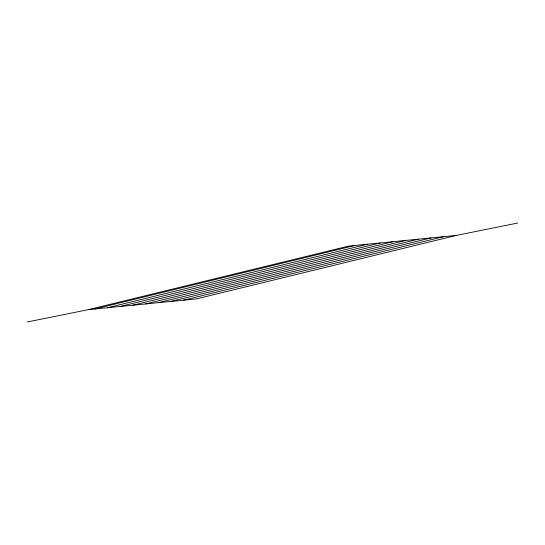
<?xml version="1.0" encoding="UTF-8"?>
<svg xmlns="http://www.w3.org/2000/svg" width="545" height="545" viewBox="0 0 545 545"><rect width="100%" height="100%" fill="white"/><g stroke="black" fill="none" stroke-linecap="round" stroke-linejoin="round"><path stroke-width="0.82" d="M27.25 321.979L88.562 309.608L348.596 246.102L456.438 235.392L517.75 223.021M94.728 308.995L354.761 245.488M107.44 307.734L367.473 244.228M120.152 306.474L380.178 242.961M132.857 305.214L392.891 241.701M145.57 303.947L405.596 240.44M158.275 302.686L418.308 239.18M170.987 301.426L431.02 237.913M183.699 300.159L443.725 236.653M456.438 235.392L196.404 298.898L88.562 309.608"/></g></svg>
